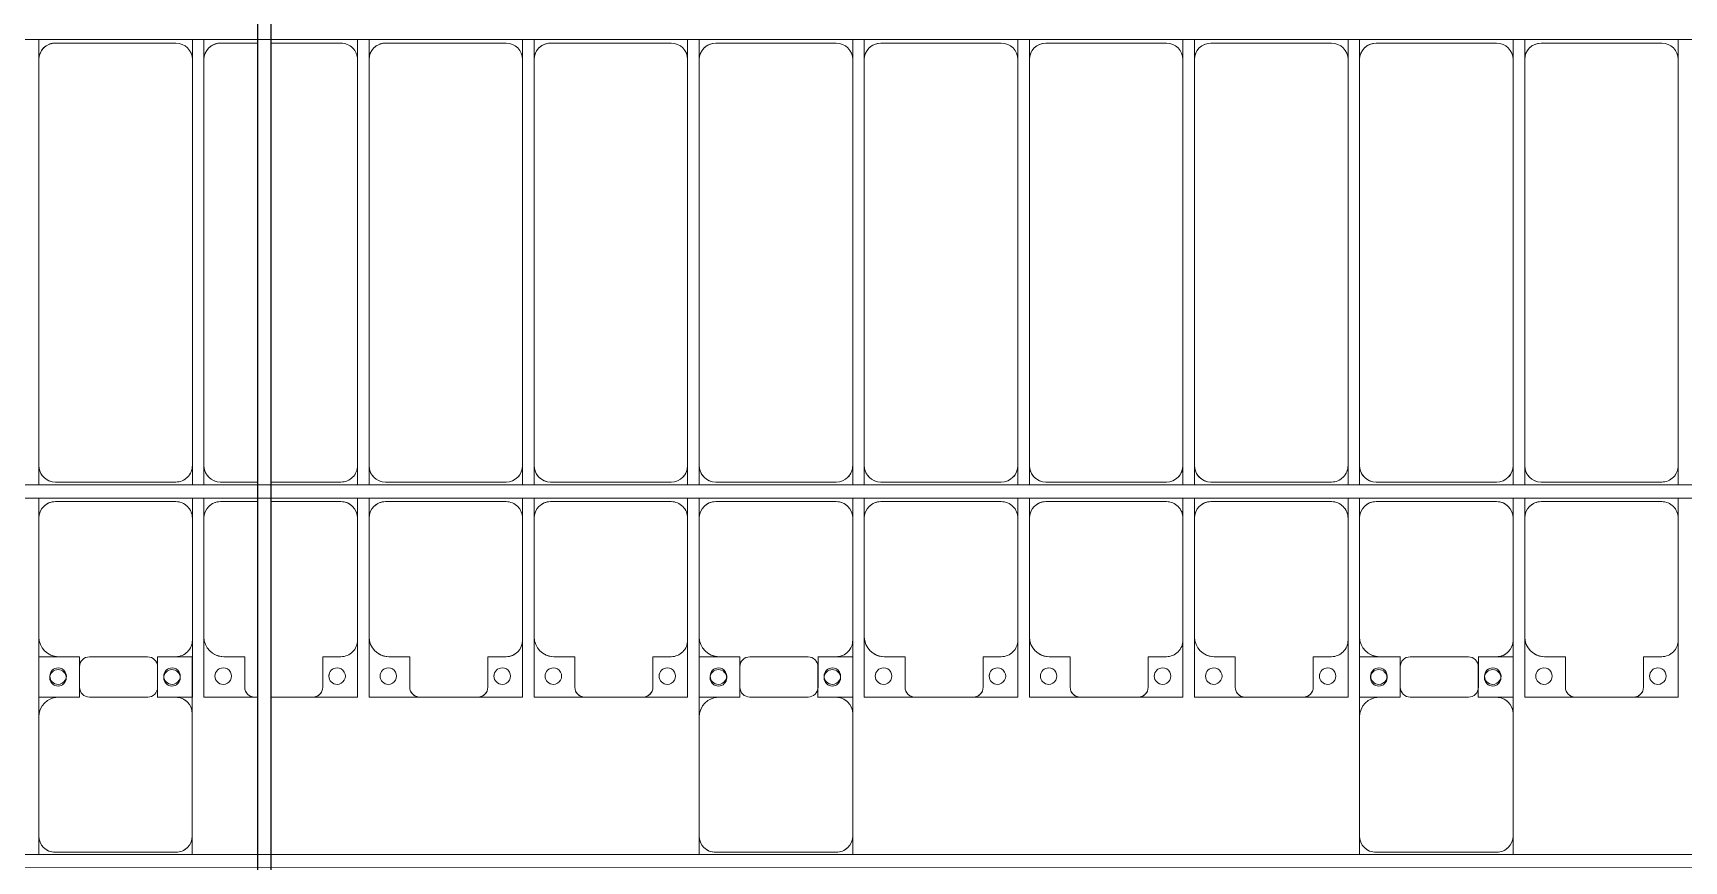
# Model space of a CAD drawing. Header units: millimetres. Extents: x -147246 to 112336, y -213734 to -86506.
# Drawn here: x -34365 to -29365, y -133355 to -130845 of the extents above; entities that cross this region are included whole.
import ezdxf

# ---------------------------------------------------------------- set-up
doc = ezdxf.new("R2010")
doc.units = ezdxf.units.MM
doc.layers.add('A-GENM', color=13, linetype='Continuous', lineweight=9)
doc.layers.add('S-BEAM', color=12, linetype='Continuous', lineweight=9)

# ---------------------------------------------------------------- blocks, each defined once
blk = doc.blocks.new('Dải phao đi lại kèm đỡ invester - DẢI PHAO ĐI LẠI-14853-BỐ TRÍ KHUNG KẾT CẤU BÈ PIN 05')
at = {"layer": 'A-GENM', "color": 7}
for p, q in [((105758.4, 620.3), (105758.4, 680.8)), ((106173.4, 670.3), (105808.4, 670.3)), ((106223.4, 680.8), (106223.4, 620.3)), ((106258.4, 620.3), (106258.4, 680.8)), ((106421.3, 670.3), (106308.4, 670.3)), ((106673.4, 670.3), (106461.3, 670.3)), ((106723.4, 680.8), (106723.4, 620.3)), ((106758.4, 620.3), (106758.4, 680.8)), ((107173.4, 670.3), (106808.4, 670.3)), ((107223.4, 680.8), (107223.4, 620.3)), ((107258.4, 620.3), (107258.4, 680.8)), ((107673.4, 670.3), (107308.4, 670.3)), ((107723.4, 680.8), (107723.4, 620.3)), ((107758.4, 620.3), (107758.4, 680.8)), ((108173.4, 670.3), (107808.4, 670.3)), ((108223.4, 680.8), (108223.4, 620.3)), ((108258.4, 620.3), (108258.4, 680.8)), ((108673.4, 670.3), (108308.4, 670.3)), ((108723.4, 680.8), (108723.4, 620.3)), ((108758.4, 620.3), (108758.4, 680.8)), ((109173.4, 670.3), (108808.4, 670.3)), ((109223.4, 680.8), (109223.4, 620.3)), ((109258.4, 620.3), (109258.4, 680.8)), ((109673.4, 670.3), (109308.4, 670.3)), ((109723.4, 680.8), (109723.4, 620.3)), ((109758.4, 620.3), (109758.4, 680.8)), ((110173.4, 670.3), (109808.4, 670.3)), ((110223.4, 680.8), (110223.4, 620.3)), ((110258.4, 620.3), (110258.4, 680.8)), ((110673.4, 670.3), (110308.4, 670.3)), ((110723.4, 680.8), (110723.4, 620.3)), ((105758.4, 620.3), (105758.4, -610.3)), ((106223.4, -610.3), (106223.4, 620.3)), ((106258.4, 620.3), (106258.4, -610.3)), ((106723.4, -610.3), (106723.4, 620.3)), ((106758.4, 620.3), (106758.4, -610.3)), ((107223.4, -610.3), (107223.4, 620.3)), ((107258.4, 620.3), (107258.4, -610.3)), ((107723.4, -610.3), (107723.4, 620.3)), ((107758.4, 620.3), (107758.4, -610.3)), ((108223.4, -610.3), (108223.4, 620.3)), ((108258.4, 620.3), (108258.4, -610.3)), ((108723.4, -610.3), (108723.4, 620.3)), ((108758.4, 620.3), (108758.4, -610.3)), ((109223.4, -610.3), (109223.4, 620.3)), ((109258.4, 620.3), (109258.4, -610.3)), ((109723.4, -610.3), (109723.4, 620.3)), ((109758.4, 620.3), (109758.4, -610.3)), ((110223.4, -610.3), (110223.4, 620.3)), ((110258.4, 620.3), (110258.4, -610.3)), ((110723.4, -610.3), (110723.4, 620.3)), ((105758.4, -669.2), (105758.4, -610.3)), ((106223.4, -610.3), (106223.4, -669.2)), ((106258.4, -669.2), (106258.4, -610.3)), ((106723.4, -610.3), (106723.4, -669.2)), ((106758.4, -669.2), (106758.4, -610.3)), ((107223.4, -610.3), (107223.4, -669.2)), ((107258.4, -669.2), (107258.4, -610.3)), ((107723.4, -610.3), (107723.4, -669.2)), ((107758.4, -669.2), (107758.4, -610.3)), ((108223.4, -610.3), (108223.4, -669.2)), ((108258.4, -669.2), (108258.4, -610.3)), ((108723.4, -610.3), (108723.4, -669.2)), ((108758.4, -669.2), (108758.4, -610.3)), ((109223.4, -610.3), (109223.4, -669.2)), ((109258.4, -669.2), (109258.4, -610.3)), ((109723.4, -610.3), (109723.4, -669.2)), ((109758.4, -669.2), (109758.4, -610.3)), ((110223.4, -610.3), (110223.4, -669.2)), ((110258.4, -669.2), (110258.4, -610.3)), ((110723.4, -610.3), (110723.4, -669.2)), ((105808.4, -660.3), (106173.4, -660.3)), ((106308.4, -660.3), (106421.3, -660.3)), ((106461.3, -660.3), (106673.4, -660.3)), ((106808.4, -660.3), (107173.4, -660.3)), ((107308.4, -660.3), (107673.4, -660.3)), ((107808.4, -660.3), (108173.4, -660.3)), ((108308.4, -660.3), (108673.4, -660.3)), ((108808.4, -660.3), (109173.4, -660.3)), ((109308.4, -660.3), (109673.4, -660.3)), ((109808.4, -660.3), (110173.4, -660.3)), ((110308.4, -660.3), (110673.4, -660.3)), ((105758.4, -769.7), (105758.4, -709.2)), ((106173.4, -719.7), (105808.4, -719.7)), ((106223.4, -709.2), (106223.4, -769.7)), ((106258.4, -769.7), (106258.4, -709.2)), ((106421.3, -719.7), (106308.4, -719.7)), ((106673.4, -719.7), (106461.3, -719.7)), ((106723.4, -709.2), (106723.4, -769.7)), ((106758.4, -769.7), (106758.4, -709.2)), ((107173.4, -719.7), (106808.4, -719.7)), ((107223.4, -709.2), (107223.4, -769.7)), ((107258.4, -769.7), (107258.4, -709.2)), ((107673.4, -719.7), (107308.4, -719.7)), ((107723.4, -709.2), (107723.4, -769.7)), ((107758.4, -769.7), (107758.4, -709.2)), ((108173.4, -719.7), (107808.4, -719.7)), ((108223.4, -709.2), (108223.4, -769.7)), ((108258.4, -769.7), (108258.4, -709.2)), ((108673.4, -719.7), (108308.4, -719.7)), ((108723.4, -709.2), (108723.4, -769.7)), ((108758.4, -769.7), (108758.4, -709.2)), ((109173.4, -719.7), (108808.4, -719.7)), ((109223.4, -709.2), (109223.4, -769.7)), ((109258.4, -769.7), (109258.4, -709.2)), ((109673.4, -719.7), (109308.4, -719.7)), ((109723.4, -709.2), (109723.4, -769.7)), ((109758.4, -769.7), (109758.4, -709.2)), ((110173.4, -719.7), (109808.4, -719.7)), ((110223.4, -709.2), (110223.4, -769.7)), ((110258.4, -769.7), (110258.4, -709.2)), ((110673.4, -719.7), (110308.4, -719.7)), ((110723.4, -709.2), (110723.4, -769.7)), ((105758.4, -769.7), (105758.4, -1129.7)), ((106223.4, -1139.7), (106223.4, -769.7)), ((106258.4, -769.7), (106258.4, -1129.7)), ((106723.4, -1139.7), (106723.4, -769.7)), ((106758.4, -769.7), (106758.4, -1129.7)), ((107223.4, -1139.7), (107223.4, -769.7)), ((107258.4, -769.7), (107258.4, -1129.7)), ((107723.4, -1139.7), (107723.4, -769.7)), ((107758.4, -769.7), (107758.4, -1129.7)), ((108223.4, -1139.7), (108223.4, -769.7)), ((108258.4, -769.7), (108258.4, -1129.7)), ((108723.4, -1139.7), (108723.4, -769.7)), ((108758.4, -769.7), (108758.4, -1129.7)), ((109223.4, -1139.7), (109223.4, -769.7)), ((109258.4, -769.7), (109258.4, -1129.7)), ((109723.4, -1139.7), (109723.4, -769.7)), ((109758.4, -769.7), (109758.4, -1129.7)), ((110223.4, -1139.7), (110223.4, -769.7)), ((110258.4, -769.7), (110258.4, -1129.7)), ((110723.4, -1139.7), (110723.4, -769.7)), ((105758.4, -1312.2), (105758.4, -1129.7)), ((106223.4, -1139.7), (106223.4, -1312.2)), ((106258.4, -1312.2), (106258.4, -1129.7)), ((106723.4, -1139.7), (106723.4, -1312.2)), ((106758.4, -1312.2), (106758.4, -1129.7)), ((107223.4, -1139.7), (107223.4, -1312.2)), ((107258.4, -1312.2), (107258.4, -1129.7)), ((107723.4, -1139.7), (107723.4, -1312.2)), ((107758.4, -1312.2), (107758.4, -1129.7)), ((108223.4, -1139.7), (108223.4, -1312.2)), ((108258.4, -1312.2), (108258.4, -1129.7)), ((108723.4, -1139.7), (108723.4, -1312.2)), ((108758.4, -1312.2), (108758.4, -1129.7)), ((109223.4, -1139.7), (109223.4, -1312.2)), ((109258.4, -1312.2), (109258.4, -1129.7)), ((109723.4, -1139.7), (109723.4, -1312.2)), ((109758.4, -1312.2), (109758.4, -1129.7)), ((110223.4, -1139.7), (110223.4, -1312.2)), ((110258.4, -1312.2), (110258.4, -1129.7)), ((110723.4, -1139.7), (110723.4, -1312.2)), ((105818.4, -1189.7), (105881.8, -1189.7)), ((105881.8, -1189.7), (105881.8, -1282.2)), ((106118.2, -1282.2), (106118.2, -1189.7)), ((106118.2, -1189.7), (106173.4, -1189.7)), ((106318.4, -1189.7), (106381.8, -1189.7)), ((106381.8, -1189.7), (106381.8, -1282.2)), ((106618.2, -1282.2), (106618.2, -1189.7)), ((106618.2, -1189.7), (106673.4, -1189.7)), ((106818.4, -1189.7), (106881.8, -1189.7)), ((106881.8, -1189.7), (106881.8, -1282.2)), ((107118.2, -1282.2), (107118.2, -1189.7)), ((107118.2, -1189.7), (107173.4, -1189.7)), ((107318.4, -1189.7), (107381.8, -1189.7)), ((107381.8, -1189.7), (107381.8, -1282.2)), ((107618.2, -1282.2), (107618.2, -1189.7)), ((107618.2, -1189.7), (107673.4, -1189.7)), ((107818.4, -1189.7), (107881.8, -1189.7)), ((107881.8, -1189.7), (107881.8, -1282.2)), ((108118.2, -1282.2), (108118.2, -1189.7)), ((108118.2, -1189.7), (108173.4, -1189.7)), ((108318.4, -1189.7), (108381.8, -1189.7)), ((108381.8, -1189.7), (108381.8, -1282.2)), ((108618.2, -1282.2), (108618.2, -1189.7)), ((108618.2, -1189.7), (108673.4, -1189.7)), ((108818.4, -1189.7), (108881.8, -1189.7)), ((108881.8, -1189.7), (108881.8, -1282.2)), ((109118.2, -1282.2), (109118.2, -1189.7)), ((109118.2, -1189.7), (109173.4, -1189.7)), ((109318.4, -1189.7), (109381.8, -1189.7)), ((109381.8, -1189.7), (109381.8, -1282.2)), ((109618.2, -1282.2), (109618.2, -1189.7)), ((109618.2, -1189.7), (109673.4, -1189.7)), ((109818.4, -1189.7), (109881.8, -1189.7)), ((109881.8, -1189.7), (109881.8, -1282.2)), ((110118.2, -1282.2), (110118.2, -1189.7)), ((110118.2, -1189.7), (110173.4, -1189.7)), ((110318.4, -1189.7), (110381.8, -1189.7)), ((110381.8, -1189.7), (110381.8, -1282.2)), ((110618.2, -1282.2), (110618.2, -1189.7)), ((110618.2, -1189.7), (110673.4, -1189.7)), ((105881.7, -1312.2), (105758.4, -1312.2)), ((105911.8, -1312.2), (106088.2, -1312.2)), ((106223.4, -1312.2), (106117.1, -1312.2)), ((106411.8, -1312.2), (106258.4, -1312.2)), ((106411.8, -1312.2), (106421.3, -1312.2)), ((106461.3, -1312.2), (106588.2, -1312.2)), ((106723.4, -1312.2), (106588.2, -1312.2)), ((106911.8, -1312.2), (106758.4, -1312.2)), ((106911.8, -1312.2), (107088.2, -1312.2)), ((107223.4, -1312.2), (107088.2, -1312.2)), ((107411.8, -1312.2), (107258.4, -1312.2)), ((107411.8, -1312.2), (107588.2, -1312.2)), ((107723.4, -1312.2), (107588.2, -1312.2)), ((107881.7, -1312.2), (107758.4, -1312.2)), ((107911.8, -1312.2), (108088.2, -1312.2)), ((108223.4, -1312.2), (108117.1, -1312.2)), ((108411.8, -1312.2), (108258.4, -1312.2)), ((108411.8, -1312.2), (108588.2, -1312.2)), ((108723.4, -1312.2), (108588.2, -1312.2)), ((108911.8, -1312.2), (108758.4, -1312.2)), ((108911.8, -1312.2), (109088.2, -1312.2)), ((109223.4, -1312.2), (109088.2, -1312.2)), ((109411.8, -1312.2), (109258.4, -1312.2)), ((109411.8, -1312.2), (109588.2, -1312.2)), ((109723.4, -1312.2), (109588.2, -1312.2)), ((109881.7, -1312.2), (109758.4, -1312.2)), ((109911.8, -1312.2), (110088.2, -1312.2)), ((110223.4, -1312.2), (110117.1, -1312.2)), ((110411.8, -1312.2), (110258.4, -1312.2)), ((110411.8, -1312.2), (110588.2, -1312.2)), ((110723.4, -1312.2), (110588.2, -1312.2))]:
    blk.add_line(p, q, dxfattribs=at)
for centre, radius, start, end in [((105808.4, 620.3), 50, 90, 180), ((105808.4, 620.3), 50, 90, 165), ((106173.4, 620.3), 50, 0, 90), ((106173.4, 620.3), 50, 0, 90), ((106308.4, 620.3), 50, 90, 180), ((106308.4, 620.3), 50, 90, 165), ((106673.4, 620.3), 50, 360, 90), ((106673.4, 620.3), 50, 360, 90), ((106808.4, 620.3), 50, 90, 180), ((106808.4, 620.3), 50, 90, 165), ((107173.4, 620.3), 50, 0, 90), ((107173.4, 620.3), 50, 0, 90), ((107308.4, 620.3), 50, 90, 180), ((107308.4, 620.3), 50, 120, 165), ((107308.4, 620.3), 50, 90, 117.2868), ((107673.4, 620.3), 50, 0, 90), ((107673.4, 620.3), 50, 0, 90), ((107808.4, 620.3), 50, 90, 180), ((107808.4, 620.3), 50, 90, 165), ((108173.4, 620.3), 50, 0, 90), ((108173.4, 620.3), 50, 0, 90), ((108308.4, 620.3), 50, 90, 180), ((108308.4, 620.3), 50, 90, 165), ((108673.4, 620.3), 50, 0, 90), ((108673.4, 620.3), 50, 0, 90), ((108808.4, 620.3), 50, 90, 180), ((108808.4, 620.3), 50, 90, 165), ((109173.4, 620.3), 50, 0, 90), ((109173.4, 620.3), 50, 0, 90), ((109308.4, 620.3), 50, 90, 180), ((109308.4, 620.3), 50, 90, 165), ((109673.4, 620.3), 50, 0, 90), ((109673.4, 620.3), 50, 0, 90), ((109808.4, 620.3), 50, 90, 180), ((109808.4, 620.3), 50, 90, 165), ((110173.4, 620.3), 50, 0, 90), ((110173.4, 620.3), 50, 0, 90), ((110308.4, 620.3), 50, 90, 180), ((110308.4, 620.3), 50, 90, 165), ((110673.4, 620.3), 50, 0, 90), ((110673.4, 620.3), 50, 0, 90), ((105808.4, -610.3), 50, 180, 270), ((105808.4, -610.3), 50, 180, 255), ((106173.4, -610.3), 50, 270, 0), ((106173.4, -610.3), 50, 315, 0), ((106308.4, -610.3), 50, 180, 270), ((106308.4, -610.3), 50, 180, 255), ((106673.4, -610.3), 50, 270, 0), ((106673.4, -610.3), 50, 315, 0), ((106808.4, -610.3), 50, 180, 270), ((106808.4, -610.3), 50, 180, 255), ((107173.4, -610.3), 50, 270, 360), ((107173.4, -610.3), 50, 315, 360), ((107308.4, -610.3), 50, 180, 270), ((107308.4, -610.3), 50, 180, 255), ((107673.4, -610.3), 50, 270, 360), ((107673.4, -610.3), 50, 315, 0), ((107808.4, -610.3), 50, 180, 270), ((107808.4, -610.3), 50, 180, 255), ((108173.4, -610.3), 50, 270, 360), ((108173.4, -610.3), 50, 315, 0), ((108308.4, -610.3), 50, 180, 270), ((108308.4, -610.3), 50, 180, 255), ((108673.4, -610.3), 50, 270, 360), ((108673.4, -610.3), 50, 315, 360), ((108808.4, -610.3), 50, 180, 270), ((108808.4, -610.3), 50, 180, 255), ((109173.4, -610.3), 50, 270, 360), ((109173.4, -610.3), 50, 315, 0), ((109308.4, -610.3), 50, 180, 270), ((109308.4, -610.3), 50, 180, 255), ((109673.4, -610.3), 50, 270, 0), ((109673.4, -610.3), 50, 315, 0), ((109808.4, -610.3), 50, 180, 270), ((109808.4, -610.3), 50, 180, 255), ((110173.4, -610.3), 50, 270, 360), ((110173.4, -610.3), 50, 315, 360), ((110308.4, -610.3), 50, 180, 270), ((110308.4, -610.3), 50, 180, 255), ((110673.4, -610.3), 50, 270, 0), ((110673.4, -610.3), 50, 315, 0), ((105808.4, -769.7), 50, 90, 180), ((105808.4, -769.7), 50, 90, 135), ((106173.4, -769.7), 50, 360, 90), ((106173.4, -769.7), 50, 45, 90), ((106308.4, -769.7), 50, 90, 180), ((106308.4, -769.7), 50, 90, 135), ((106673.4, -769.7), 50, 0, 90), ((106673.4, -769.7), 50, 45, 90), ((106808.4, -769.7), 50, 90, 180), ((106808.4, -769.7), 50, 90, 135), ((107173.4, -769.7), 50, 360, 90), ((107173.4, -769.7), 50, 45, 90), ((107308.4, -769.7), 50, 90, 180), ((107308.4, -769.7), 50, 90, 135), ((107673.4, -769.7), 50, 360, 90), ((107673.4, -769.7), 50, 45, 90), ((107808.4, -769.7), 50, 90, 180), ((107808.4, -769.7), 50, 90, 135), ((108173.4, -769.7), 50, 0, 90), ((108173.4, -769.7), 50, 45, 90), ((108308.4, -769.7), 50, 90, 180), ((108308.4, -769.7), 50, 90, 135), ((108673.4, -769.7), 50, 360, 90), ((108673.4, -769.7), 50, 45, 90), ((108808.4, -769.7), 50, 90, 180), ((108808.4, -769.7), 50, 90, 135), ((109173.4, -769.7), 50, 360, 90), ((109173.4, -769.7), 50, 45, 90), ((109308.4, -769.7), 50, 90, 180), ((109308.4, -769.7), 50, 90, 135), ((109673.4, -769.7), 50, 360, 90), ((109673.4, -769.7), 50, 45, 90), ((109808.4, -769.7), 50, 90, 180), ((109808.4, -769.7), 50, 90, 135), ((110173.4, -769.7), 50, 0, 90), ((110173.4, -769.7), 50, 45, 90), ((110308.4, -769.7), 50, 90, 180), ((110308.4, -769.7), 50, 90, 135), ((110673.4, -769.7), 50, 360, 90), ((110673.4, -769.7), 50, 45, 90), ((105818.4, -1129.7), 60, 180, 270), ((106173.4, -1139.7), 50, 270, 0), ((106318.4, -1129.7), 60, 180, 270), ((106673.4, -1139.7), 50, 270, 0), ((106818.4, -1129.7), 60, 180, 270), ((107173.4, -1139.7), 50, 270, 360), ((107318.4, -1129.7), 60, 180, 270), ((107673.4, -1139.7), 50, 270, 0), ((107818.4, -1129.7), 60, 180, 270), ((108173.4, -1139.7), 50, 270, 0), ((108318.4, -1129.7), 60, 180, 270), ((108673.4, -1139.7), 50, 270, 0), ((108818.4, -1129.7), 60, 180, 270), ((109173.4, -1139.7), 50, 270, 0), ((109318.4, -1129.7), 60, 180, 270), ((109673.4, -1139.7), 50, 270, 0), ((109818.4, -1129.7), 60, 180, 270), ((110173.4, -1139.7), 50, 270, 360), ((110318.4, -1129.7), 60, 180, 270), ((110673.4, -1139.7), 50, 270, 0), ((105818.4, -1129.7), 60, 240, 270), ((106173.4, -1139.7), 50, 270, 315), ((106318.4, -1129.7), 60, 240, 270), ((106673.4, -1139.7), 50, 270, 315), ((106818.4, -1129.7), 60, 240, 270), ((107173.4, -1139.7), 50, 270, 315), ((107318.4, -1129.7), 60, 240, 270), ((107673.4, -1139.7), 50, 270, 315), ((107818.4, -1129.7), 60, 240, 270), ((108173.4, -1139.7), 50, 270, 315), ((108318.4, -1129.7), 60, 240, 270), ((108673.4, -1139.7), 50, 270, 315), ((108818.4, -1129.7), 60, 240, 270), ((109173.4, -1139.7), 50, 270, 315), ((109318.4, -1129.7), 60, 240, 270), ((109673.4, -1139.7), 50, 270, 315), ((109818.4, -1129.7), 60, 240, 270), ((110173.4, -1139.7), 50, 270, 315), ((110318.4, -1129.7), 60, 240, 270), ((110673.4, -1139.7), 50, 270, 315), ((105816.8, -1248.6), 25, 90, 270), ((105816.8, -1248.6), 25, 270, 90), ((106161.8, -1248.6), 25, 90, 270), ((106161.8, -1248.6), 25, 270, 90), ((106316.8, -1248.6), 25, 90, 270), ((106316.8, -1248.6), 25, 270, 90), ((106661.8, -1248.6), 25, 90, 270), ((106661.8, -1248.6), 25, 165, 180), ((106661.8, -1248.6), 25, 270, 90), ((106816.8, -1248.6), 25, 90, 270), ((106816.8, -1248.6), 25, 270, 90), ((107161.8, -1248.6), 25, 90, 270), ((107161.8, -1248.6), 25, 165, 180), ((107161.8, -1248.6), 25, 270, 90), ((107316.8, -1248.6), 25, 90, 270), ((107316.8, -1248.6), 25, 270, 90), ((107661.8, -1248.6), 25, 90, 270), ((107661.8, -1248.6), 25, 165, 180), ((107661.8, -1248.6), 25, 270, 90), ((107816.8, -1248.6), 25, 90, 270), ((107816.8, -1248.6), 25, 270, 90), ((108161.8, -1248.6), 25, 90, 270), ((108161.8, -1248.6), 25, 270, 90), ((108316.8, -1248.6), 25, 90, 270), ((108316.8, -1248.6), 25, 270, 90), ((108661.8, -1248.6), 25, 90, 270), ((108661.8, -1248.6), 25, 165, 180), ((108661.8, -1248.6), 25, 270, 90), ((108816.8, -1248.6), 25, 90, 270), ((108816.8, -1248.6), 25, 270, 90), ((109161.8, -1248.6), 25, 90, 270), ((109161.8, -1248.6), 25, 165, 180), ((109161.8, -1248.6), 25, 270, 90), ((109316.8, -1248.6), 25, 90, 270), ((109316.8, -1248.6), 25, 270, 90), ((109661.8, -1248.6), 25, 90, 270), ((109661.8, -1248.6), 25, 165, 180), ((109661.8, -1248.6), 25, 270, 90), ((109816.8, -1248.6), 25, 90, 270), ((109816.8, -1248.6), 25, 270, 90), ((110161.8, -1248.6), 25, 90, 270), ((110161.8, -1248.6), 25, 270, 90), ((110316.8, -1248.6), 25, 90, 270), ((110316.8, -1248.6), 25, 270, 90), ((110661.8, -1248.6), 25, 90, 270), ((110661.8, -1248.6), 25, 165, 180), ((110661.8, -1248.6), 25, 270, 90), ((105911.8, -1282.2), 30, 180, 270), ((106088.2, -1282.2), 30, 270, 0), ((106411.8, -1282.2), 30, 180, 270), ((106411.8, -1282.2), 30, 210, 270), ((106588.2, -1282.2), 30, 270, 360), ((106588.2, -1282.2), 30, 270, 330), ((106911.8, -1282.2), 30, 180, 270), ((106911.8, -1282.2), 30, 210, 270), ((107088.2, -1282.2), 30, 270, 360), ((107088.2, -1282.2), 30, 270, 330), ((107411.8, -1282.2), 30, 180, 270), ((107411.8, -1282.2), 30, 210, 270), ((107588.2, -1282.2), 30, 270, 360), ((107588.2, -1282.2), 30, 270, 330), ((107911.8, -1282.2), 30, 180, 270), ((108088.2, -1282.2), 30, 270, 360), ((108411.8, -1282.2), 30, 180, 270), ((108411.8, -1282.2), 30, 210, 270), ((108588.2, -1282.2), 30, 270, 0), ((108588.2, -1282.2), 30, 270, 330), ((108911.8, -1282.2), 30, 180, 270), ((108911.8, -1282.2), 30, 210, 270), ((109088.2, -1282.2), 30, 270, 360), ((109088.2, -1282.2), 30, 270, 330), ((109411.8, -1282.2), 30, 180, 270), ((109411.8, -1282.2), 30, 210, 270), ((109588.2, -1282.2), 30, 270, 0), ((109588.2, -1282.2), 30, 270, 330), ((109911.8, -1282.2), 30, 180, 270), ((110088.2, -1282.2), 30, 270, 360), ((110411.8, -1282.2), 30, 180, 270), ((110411.8, -1282.2), 30, 210, 270), ((110588.2, -1282.2), 30, 270, 0), ((110588.2, -1282.2), 30, 270, 330)]:
    blk.add_arc(centre, radius, start, end, dxfattribs=at)
blk = doc.blocks.new('Dầm C52 - Dầm C52-18775-BỐ TRÍ KHUNG KẾT CẤU BÈ PIN 05')
at = {"layer": 'S-BEAM', "color": 1}
blk.add_line((-74474.3, 20), (74474.3, 20), dxfattribs=at)
blk = doc.blocks.new('Dầm C52 - Dầm C52-18776-BỐ TRÍ KHUNG KẾT CẤU BÈ PIN 05')
at = {"layer": 'S-BEAM', "color": 1}
for p, q in [((-74474.3, 20), (74474.3, 20)), ((74474.3, -20), (-74474.3, -20))]:
    blk.add_line(p, q, dxfattribs=at)
blk = doc.blocks.new('Dai phao do pin - DẢI PHAO ĐỠ PIN-V32-BỐ TRÍ KHUNG KẾT CẤU BÈ PIN 05')
at = {"layer": 'A-GENM', "color": 7}
for p, q in [((68483.2, 241.6), (68539.7, 241.6)), ((68899.7, 241.6), (68539.7, 241.6)), ((68899.7, 241.6), (69082.2, 241.6)), ((69082.2, 241.6), (69082.2, 117.9)), ((68489.7, 191.6), (68489.7, -173.4)), ((68959.7, 118.2), (68959.7, 181.6)), ((69052.2, 118.2), (68959.7, 118.2)), ((69082.2, -88.2), (69082.2, 88.2)), ((68959.7, -173.4), (68959.7, -118.2)), ((68959.7, -118.2), (69052.2, -118.2)), ((69082.2, -117.5), (69082.2, -223.4)), ((68539.7, -223.4), (68483.2, -223.4)), ((68539.7, -223.4), (68909.7, -223.4)), ((69082.2, -223.4), (68909.7, -223.4))]:
    blk.add_line(p, q, dxfattribs=at)
for centre, radius, start, end in [((68539.7, 191.6), 50, 90, 180), ((68539.7, 191.6), 50, 135, 180), ((68899.7, 181.6), 60, 0, 90), ((68899.7, 181.6), 60, 0, 30), ((69018.6, 183.2), 25, 0, 180), ((69018.6, 183.2), 25, 180, 0), ((69052.2, 88.2), 30, 0, 90), ((69052.2, -88.2), 30, 270, 0), ((69018.6, -161.8), 25, 0, 180), ((68539.7, -173.4), 50, 180, 270), ((68539.7, -173.4), 50, 180, 225), ((68909.7, -173.4), 50, 270, 360), ((68909.7, -173.4), 50, 315, 360), ((69018.6, -161.8), 25, 180, 0)]:
    blk.add_arc(centre, radius, start, end, dxfattribs=at)
blk = doc.blocks.new('Dai phao do pin - DẢI PHAO ĐỠ PIN-V33-BỐ TRÍ KHUNG KẾT CẤU BÈ PIN 05')
at = {"layer": 'A-GENM', "color": 7}
for p, q in [((68483.2, 241.6), (68539.7, 241.6)), ((68899.7, 241.6), (68539.7, 241.6)), ((68899.7, 241.6), (69082.2, 241.6)), ((69082.2, 241.6), (69082.2, 117.9)), ((68489.7, 191.6), (68489.7, -173.4)), ((68959.7, 118.2), (68959.7, 181.6)), ((69052.2, 118.2), (68959.7, 118.2)), ((69082.2, -88.2), (69082.2, 88.2)), ((68959.7, -173.4), (68959.7, -118.2)), ((68959.7, -118.2), (69052.2, -118.2)), ((69082.2, -117.5), (69082.2, -223.4)), ((68539.7, -223.4), (68483.2, -223.4)), ((68539.7, -223.4), (68909.7, -223.4)), ((69082.2, -223.4), (68909.7, -223.4))]:
    blk.add_line(p, q, dxfattribs=at)
for centre, radius, start, end in [((68539.7, 191.6), 50, 90, 180), ((68539.7, 191.6), 50, 135, 180), ((68899.7, 181.6), 60, 0, 90), ((68899.7, 181.6), 60, 0, 30), ((69018.6, 183.2), 25, 0, 180), ((69018.6, 183.2), 25, 180, 0), ((69052.2, 88.2), 30, 0, 90), ((69052.2, -88.2), 30, 270, 0), ((69018.6, -161.8), 25, 0, 180), ((68539.7, -173.4), 50, 180, 270), ((68539.7, -173.4), 50, 180, 225), ((68909.7, -173.4), 50, 270, 360), ((68909.7, -173.4), 50, 315, 360), ((69018.6, -161.8), 25, 180, 0)]:
    blk.add_arc(centre, radius, start, end, dxfattribs=at)
blk = doc.blocks.new('Dai phao do pin - DẢI PHAO ĐỠ PIN-V34-BỐ TRÍ KHUNG KẾT CẤU BÈ PIN 05')
at = {"layer": 'A-GENM', "color": 7}
for p, q in [((68483.2, 241.6), (68539.7, 241.6)), ((68899.7, 241.6), (68539.7, 241.6)), ((68899.7, 241.6), (69082.2, 241.6)), ((69082.2, 241.6), (69082.2, 117.9)), ((68489.7, 191.6), (68489.7, -173.4)), ((68959.7, 118.2), (68959.7, 181.6)), ((69052.2, 118.2), (68959.7, 118.2)), ((69082.2, -88.2), (69082.2, 88.2)), ((68959.7, -173.4), (68959.7, -118.2)), ((68959.7, -118.2), (69052.2, -118.2)), ((69082.2, -117.5), (69082.2, -223.4)), ((68539.7, -223.4), (68483.2, -223.4)), ((68539.7, -223.4), (68909.7, -223.4)), ((69082.2, -223.4), (68909.7, -223.4))]:
    blk.add_line(p, q, dxfattribs=at)
for centre, radius, start, end in [((68539.7, 191.6), 50, 90, 180), ((68539.7, 191.6), 50, 135, 180), ((68899.7, 181.6), 60, 0, 90), ((68899.7, 181.6), 60, 0, 30), ((69018.6, 183.2), 25, 0, 180), ((69018.6, 183.2), 25, 180, 0), ((69052.2, 88.2), 30, 0, 90), ((69052.2, -88.2), 30, 270, 0), ((69018.6, -161.8), 25, 0, 180), ((68539.7, -173.4), 50, 180, 270), ((68539.7, -173.4), 50, 180, 225), ((68909.7, -173.4), 50, 270, 360), ((68909.7, -173.4), 50, 315, 360), ((69018.6, -161.8), 25, 180, 0)]:
    blk.add_arc(centre, radius, start, end, dxfattribs=at)
blk = doc.blocks.new('Dầm C52 - Hộp 40x60-25900-BỐ TRÍ KHUNG KẾT CẤU BÈ PIN 05')
at = {"layer": 'S-BEAM', "color": 3, "lineweight": 25}
for p, q in [((-55977.2, 20), (55977.2, 20)), ((55977.2, -20), (-55977.2, -20))]:
    blk.add_line(p, q, dxfattribs=at)
blk = doc.blocks.new('HOBANMONG_BEPIN 5_rvt-1-BỐ TRÍ KHUNG KẾT CẤU BÈ PIN 05')
at = {"layer": 'A-GENM', "color": 3, "lineweight": 25}
for name, p, rotation in [('Dải phao đi lại kèm đỡ invester - DẢI PHAO ĐI LẠI-14853-BỐ TRÍ KHUNG KẾT CẤU BÈ PIN 05', (-140105.4, -131545.4), 359.9997710135151), ('Dai phao do pin - DẢI PHAO ĐỠ PIN-V32-BỐ TRÍ KHUNG KẾT CẤU BÈ PIN 05', (-34105.9, -201818.2), 89.99977101252024), ('Dai phao do pin - DẢI PHAO ĐỠ PIN-V33-BỐ TRÍ KHUNG KẾT CẤU BÈ PIN 05', (-32105.9, -201818.2), 89.99977101252024), ('Dai phao do pin - DẢI PHAO ĐỠ PIN-V34-BỐ TRÍ KHUNG KẾT CẤU BÈ PIN 05', (-30105.9, -201818.2), 89.99977101252024)]:
    blk.add_blockref(name, p, dxfattribs=dict(at, rotation=rotation))
at = {"layer": 'S-BEAM', "color": 3, "lineweight": 25}
for name, p, rotation in [('Dầm C52 - Hộp 40x60-25900-BỐ TRÍ KHUNG KẾT CẤU BÈ PIN 05', (-33664.2, -148541.9), 269.9997710125197), ('Dầm C52 - Dầm C52-18775-BỐ TRÍ KHUNG KẾT CẤU BÈ PIN 05', (-66080, -130844.9), 179.9997710135151), ('Dầm C52 - Dầm C52-18776-BỐ TRÍ KHUNG KẾT CẤU BÈ PIN 05', (-66080, -132234.9), 179.9997710135151), ('Dầm C52 - Dầm C52-18776-BỐ TRÍ KHUNG KẾT CẤU BÈ PIN 05', (-66080, -133354.9), 179.9997710135151)]:
    blk.add_blockref(name, p, dxfattribs=dict(at, rotation=rotation))

msp = doc.modelspace()

# ---------------------------------------------------------------- block references
at = {"lineweight": 5}
msp.add_blockref('HOBANMONG_BEPIN 5_rvt-1-BỐ TRÍ KHUNG KẾT CẤU BÈ PIN 05', (0, 0), dxfattribs=at)

doc.saveas('drawing.dxf')
